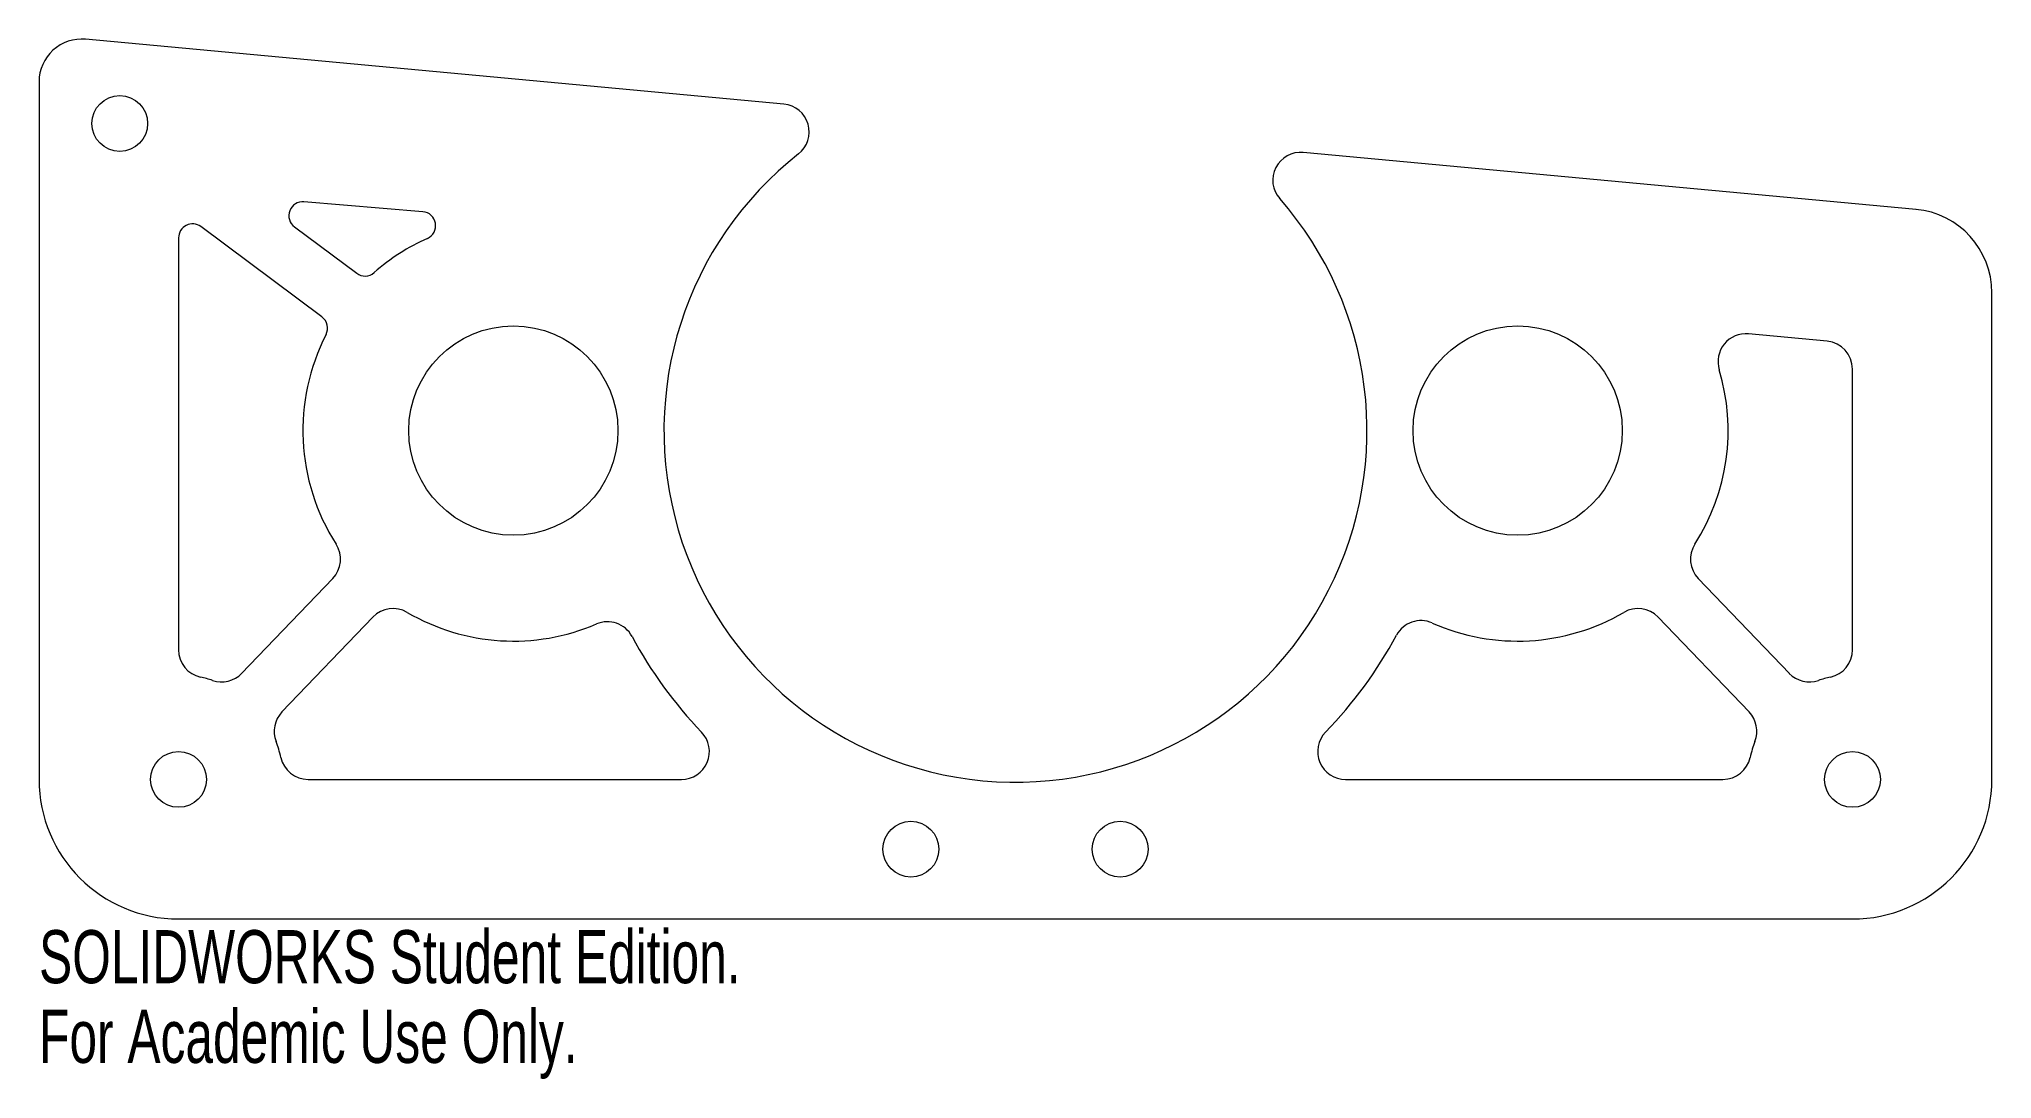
# Model space of a CAD drawing. Header units: inches. Extents: x 19.96 to 26.96, y 0.63 to 4.36.
import ezdxf

# ---------------------------------------------------------------- set-up
doc = ezdxf.new("R2010")
doc.units = ezdxf.units.IN
doc.header["$MEASUREMENT"] = 0
doc.styles.add('SLDTEXTSTYLE0', font='TXT', dxfattribs={"width": 0.7})

msp = doc.modelspace()

# ---------------------------------------------------------------- linework, layer by layer
at = {"color": 7, "linetype": 'Continuous', "lineweight": 15}
for p, q in [((22.6255, 4.1234), (20.1226, 4.3559)), ((19.9556, 4.2037), (19.9556, 1.7037)), ((26.6834, 3.7463), (24.487, 3.9504)), ((21.3314, 3.7378), (20.9052, 3.7735)), ((20.4556, 3.6443), (20.4556, 2.1681)), ((20.9697, 3.3607), (20.5355, 3.6844)), ((20.8712, 3.6836), (21.0942, 3.5173)), ((26.9556, 1.7037), (26.9556, 3.4476)), ((26.3649, 3.2737), (26.0828, 3.2999)), ((26.4556, 2.1681), (26.4556, 3.1742)), ((20.6818, 2.0838), (21.0082, 2.4238)), ((25.903, 2.4238), (26.2294, 2.0838)), ((21.1525, 2.2853), (20.8261, 1.9453)), ((26.0851, 1.9453), (25.7587, 2.2853)), ((20.92, 1.7037), (22.2585, 1.7037)), ((24.6388, 1.7037), (25.9913, 1.7037)), ((20.4556, 1.2037), (26.4556, 1.2037))]:
    msp.add_line(p, q, dxfattribs=at)
for centre, radius in [((20.2448, 4.0541), 0.1), ((21.6556, 2.9537), 0.375), ((25.2556, 2.9537), 0.375), ((20.4556, 1.7037), 0.1), ((26.4556, 1.7037), 0.1), ((23.0806, 1.4537), 0.1), ((23.8306, 1.4537), 0.1)]:
    msp.add_circle(centre, radius, dxfattribs=at)
for centre, radius, start, end in [((20.1085, 4.2037), 0.1529, 84.69133, 180), ((22.6162, 4.0238), 0.1, 308.11124, 84.69133), ((23.4556, 2.9537), 1.26, 128.11124, 41.27141), ((24.4778, 3.8508), 0.1, 84.69133, 221.27141), ((20.901, 3.7237), 0.05, 85.21549, 233.29352), ((21.3272, 3.688), 0.05, 294.09497, 85.21549), ((26.6556, 3.4476), 0.3, 0, 84.69133), ((20.5056, 3.6443), 0.05, 53.29352, 180), ((21.6556, 2.9537), 0.7544, 114.09497, 131.36514), ((21.124, 3.5574), 0.05, 233.29352, 311.36514), ((20.9398, 3.3206), 0.05, 332.86174, 53.29352), ((21.6556, 2.9537), 0.7544, 152.86174, 212.63087), ((26.0736, 3.2004), 0.1, 84.69133, 196.78042), ((26.3556, 3.1742), 0.1, 0, 84.69133), ((25.2556, 2.9537), 0.7544, 327.36913, 16.78042), ((20.9361, 2.493), 0.1, 316.16914, 32.63087), ((25.9751, 2.493), 0.1, 147.36913, 223.83086), ((21.2247, 2.216), 0.1, 59.7074, 136.16914), ((25.6866, 2.216), 0.1, 43.83086, 120.2926), ((21.6556, 2.9537), 0.7544, 239.7074, 293.25441), ((21.9929, 2.1688), 0.1, 28.22012, 113.25441), ((24.9091, 2.1728), 0.1, 66.07275, 151.75176), ((25.2556, 2.9537), 0.7544, 246.07275, 300.2926), ((23.4556, 2.9537), 1.56, 208.22012, 223.84987), ((23.4556, 2.9537), 1.55, 315.81561, 331.75176), ((20.5556, 2.1681), 0.1, 180, 257.8468), ((26.3556, 2.1681), 0.1, 282.1532, 0), ((20.4556, 1.7037), 0.375, 71.0702, 77.8468), ((20.6097, 2.153), 0.1, 251.0702, 316.16914), ((26.3015, 2.153), 0.1, 223.83086, 288.9298), ((26.4556, 1.7037), 0.375, 102.1532, 108.9298), ((20.8983, 1.876), 0.1, 136.16914, 201.26808), ((26.013, 1.876), 0.1, 338.73192, 43.83086), ((20.4556, 1.7037), 0.375, 12.1532, 21.26808), ((22.2585, 1.8037), 0.1, 270, 43.84987), ((24.6388, 1.8037), 0.1, 135.81561, 270), ((26.4556, 1.7037), 0.375, 158.73192, 167.8468), ((20.92, 1.8037), 0.1, 192.1532, 270), ((25.9913, 1.8037), 0.1, 270, 347.8468), ((20.4556, 1.7037), 0.5, 180, 270), ((26.4556, 1.7037), 0.5, 270, 0)]:
    msp.add_arc(centre, radius, start, end, dxfattribs=at)

# ---------------------------------------------------------------- texts
at = {"color": 7, "linetype": 'Continuous', "char_height": 0.1903, "attachment_point": 1, "style": 'SLDTEXTSTYLE0'}
for s, insert in [('SOLIDWORKS Student Edition.', (19.9556, 1.1636)), ('For Academic Use Only.', (19.9556, 0.8781))]:
    msp.add_mtext(s, dxfattribs=dict(at, insert=insert))

doc.saveas('drawing.dxf')
